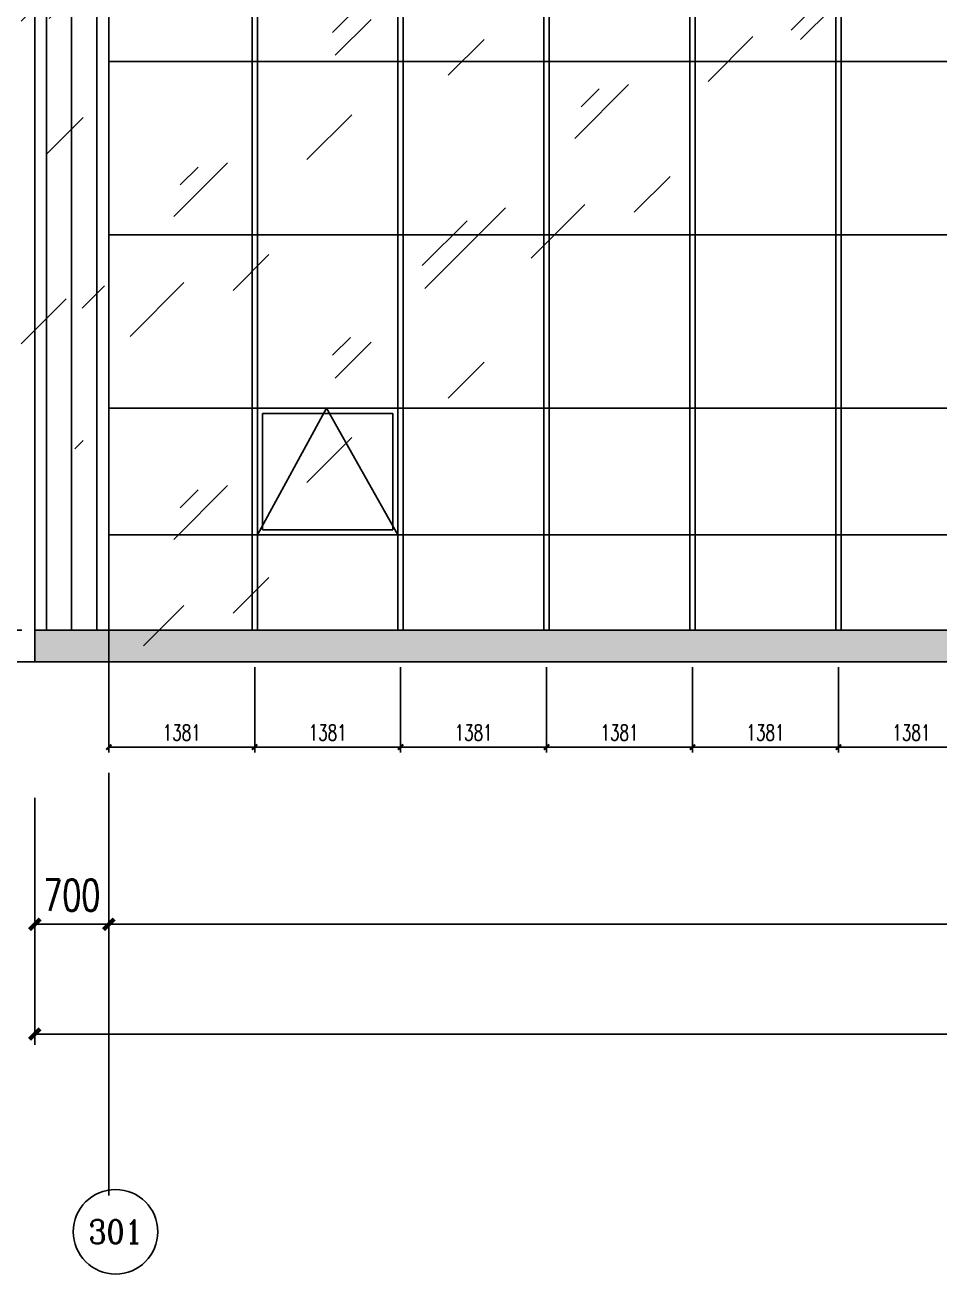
# Model space of a CAD drawing. Extents: x -4210259 to 293730, y -7499 to 868879.
# Drawn here: x -457763 to -449114, y 511143 to 522964 of the extents above; entities that cross this region are included whole.
import ezdxf
from ezdxf.enums import TextEntityAlignment as Align

# ---------------------------------------------------------------- set-up
doc = ezdxf.new("R2010")
doc.units = 0
doc.header["$LTSCALE"] = 1000
doc.header["$MEASUREMENT"] = 0
doc.linetypes.add('__DASH', pattern=[0.35, 0.25, -0.1])
doc.linetypes.add('DOTE', pattern=[2.4200000000000004, 2, -0.2, 0.02, -0.2])
doc.layers.get('Defpoints').update_dxf_attribs({"color": 210})
for name, color, linetype in [('A-AXIS-D', 1, 'Continuous'), ('A-AXIS-DOTE', 14, 'DOTE'), ('A-AXIS-DP', 126, 'Continuous'), ('A-HATCH-2', 251, 'Continuous'), ('A-LIN-V', 9, 'Continuous'), ('A-WINDOW', 140, 'Continuous'), ('AS-WALL', 40, 'Continuous'), ('PUB_TEXT', 7, 'Continuous')]:
    doc.layers.add(name, color=color, linetype=linetype)
doc.layers.add('A-WALL-HATCH', color=8, linetype='Continuous', lineweight=13)
doc.styles.add('_TCH_AXIS', font='COMPLEX', dxfattribs={"bigfont": 'GBCBIG'})
doc.styles.add('_TCH_DIM_T3', font='SIMPLEX', dxfattribs={"width": 0.7058823529411765, "bigfont": 'GBCBIG'})
doc.styles.add('A-DIM_T3', font='SIMPLEX', dxfattribs={"width": 0.7058823529411765, "bigfont": 'GBCBIG'})
doc.dimstyles.new('_TCH_ARCH&&50', dxfattribs={"dimtxt": 148.75, "dimasz": 50, "dimexe": 50, "dimexo": 50, "dimgap": 63.12500000000001, "dimtad": 1, "dimdec": 0, "dimzin": 0, "dimdsep": 46, "dimtxsty": '_TCH_DIM_T3', "dimblk": 'ARCHTICK', "dimcen": 0.09, "dimclrt": 7, "dimazin": 2, "dimtfac": 1, "dimtdec": 0, "dimtix": 1, "dimtmove": 2, "dimatfit": 3, "dimfxl": 0, "dimtolj": 1, "dimtzin": 0, "dimarcsym": 0})
doc.dimstyles.new('A-DIM&&100', dxfattribs={"dimtxt": 297.5, "dimasz": 100, "dimexe": 100, "dimexo": 100, "dimgap": 126.25, "dimtad": 1, "dimdec": 0, "dimzin": 0, "dimdsep": 46, "dimtxsty": 'A-DIM_T3', "dimblk": 'ARCHTICK', "dimcen": 0.09, "dimclrt": 7, "dimazin": 2, "dimtfac": 1, "dimtdec": 0, "dimtix": 1, "dimtmove": 2, "dimatfit": 3, "dimfxl": 0, "dimtolj": 1, "dimtzin": 0, "dimarcsym": 0})

# ---------------------------------------------------------------- blocks, each defined once
blk = doc.blocks.new('tt6')
at = {"layer": 'A-WINDOW'}
for p, q in [((-2029401.92938771, 535687.452026515), (-2029401.929387709, 517237.4520265135)), ((-2029351.92938771, 535687.452026515), (-2029351.929387709, 517237.4520265133))]:
    blk.add_line(p, q, dxfattribs=at)
blk = doc.blocks.new('rr6')
at = {"layer": 'A-WINDOW'}
blk.add_lwpolyline([(-2124386.160159233, 518137.4520265148), (-2123731.929386185, 519337.4520265143), (-2123055.390928463, 518137.4520265149)], dxfattribs=at)
for points in [[(-2124386.160159233, 519337.4520265149), (-2123055.390928463, 519337.4520265149), (-2123055.390928463, 518137.4520265149), (-2124386.160159233, 518137.4520265149)], [(-2124336.160159233, 519287.4520265149), (-2123105.390928463, 519287.4520265149), (-2123105.390928463, 518187.4520265149), (-2124336.160159233, 518187.4520265149)]]:
    blk.add_lwpolyline(points, close=True, dxfattribs=at)
blk = doc.blocks.new('_ArchTick')
at = {"color": 0, "linetype": 'ByBlock', "const_width": 0.4}
blk.add_lwpolyline([(-0.5, -0.5), (0.5, 0.5)], dxfattribs=at)
blk = doc.blocks.new('*D249')
at = {"layer": 'A-AXIS-DP', "color": 0, "lineweight": -2}
for p, q in [((-450066.15384997, 516887.4520265243), (-450066.15384997, 516079.9999999998)), ((-448685.3846192005, 516887.4520265243), (-448685.3846192005, 516079.9999999998)), ((-450066.15384997, 516129.9999999998), (-448685.3846192005, 516129.9999999998))]:
    blk.add_line(p, q, dxfattribs=at)
at = {"layer": 'Defpoints', "color": 0}
for p in [(-450066.15384997, 516937.4520265243), (-448685.3846192005, 516937.4520265243), (-448685.3846192005, 516129.9999999998)]:
    blk.add_point(p, dxfattribs=at)
at = {"layer": 'A-AXIS-DP', "color": 0, "lineweight": -2, "xscale": 50, "yscale": 50, "zscale": 50, "rotation": 180}
blk.add_blockref('_ArchTick', (-450066.15384997, 516129.9999999998), dxfattribs=at)
at = {"layer": 'A-AXIS-DP', "color": 0, "lineweight": -2, "xscale": 50, "yscale": 50, "zscale": 50}
blk.add_blockref('_ArchTick', (-448685.3846192005, 516129.9999999998), dxfattribs=at)
at = {"layer": 'A-AXIS-DP', "color": 7, "insert": (-449375.7692345852, 516267.4999999998), "char_height": 148.75, "attachment_point": 5, "style": '_TCH_DIM_T3'}
blk.add_mtext('\\A1;1381', dxfattribs=at)
blk = doc.blocks.new('*D250')
at = {"layer": 'A-AXIS-DP', "color": 0, "lineweight": -2}
for p, q in [((-451446.9230807395, 516887.4520265244), (-451446.9230807395, 516079.9999999998)), ((-450066.15384997, 516887.4520265243), (-450066.15384997, 516079.9999999998)), ((-451446.9230807395, 516129.9999999998), (-450066.15384997, 516129.9999999998))]:
    blk.add_line(p, q, dxfattribs=at)
at = {"layer": 'Defpoints', "color": 0}
for p in [(-451446.9230807395, 516937.4520265244), (-450066.15384997, 516937.4520265243), (-450066.15384997, 516129.9999999998)]:
    blk.add_point(p, dxfattribs=at)
at = {"layer": 'A-AXIS-DP', "color": 0, "lineweight": -2, "xscale": 50, "yscale": 50, "zscale": 50, "rotation": 180}
blk.add_blockref('_ArchTick', (-451446.9230807395, 516129.9999999998), dxfattribs=at)
at = {"layer": 'A-AXIS-DP', "color": 0, "lineweight": -2, "xscale": 50, "yscale": 50, "zscale": 50}
blk.add_blockref('_ArchTick', (-450066.15384997, 516129.9999999998), dxfattribs=at)
at = {"layer": 'A-AXIS-DP', "color": 7, "insert": (-450756.5384653548, 516267.4999999998), "char_height": 148.75, "attachment_point": 5, "style": '_TCH_DIM_T3'}
blk.add_mtext('\\A1;1381', dxfattribs=at)
blk = doc.blocks.new('*D251')
at = {"layer": 'A-AXIS-DP', "color": 0, "lineweight": -2}
for p, q in [((-452827.692311509, 516887.4520265245), (-452827.692311509, 516079.9999999999)), ((-451446.9230807395, 516887.4520265244), (-451446.9230807395, 516079.9999999999)), ((-452827.692311509, 516129.9999999999), (-451446.9230807395, 516129.9999999999))]:
    blk.add_line(p, q, dxfattribs=at)
at = {"layer": 'Defpoints', "color": 0}
for p in [(-452827.692311509, 516937.4520265245), (-451446.9230807395, 516937.4520265244), (-451446.9230807395, 516129.9999999999)]:
    blk.add_point(p, dxfattribs=at)
at = {"layer": 'A-AXIS-DP', "color": 0, "lineweight": -2, "xscale": 50, "yscale": 50, "zscale": 50, "rotation": 180}
blk.add_blockref('_ArchTick', (-452827.692311509, 516129.9999999999), dxfattribs=at)
at = {"layer": 'A-AXIS-DP', "color": 0, "lineweight": -2, "xscale": 50, "yscale": 50, "zscale": 50}
blk.add_blockref('_ArchTick', (-451446.9230807395, 516129.9999999999), dxfattribs=at)
at = {"layer": 'A-AXIS-DP', "color": 7, "insert": (-452137.3076961242, 516267.4999999999), "char_height": 148.75, "attachment_point": 5, "style": '_TCH_DIM_T3'}
blk.add_mtext('\\A1;1381', dxfattribs=at)
blk = doc.blocks.new('*D252')
at = {"layer": 'A-AXIS-DP', "color": 0, "lineweight": -2}
for p, q in [((-454208.4615422784, 516887.4520265245), (-454208.4615422784, 516079.9999999999)), ((-452827.692311509, 516887.4520265245), (-452827.692311509, 516079.9999999999)), ((-454208.4615422784, 516129.9999999999), (-452827.692311509, 516129.9999999999))]:
    blk.add_line(p, q, dxfattribs=at)
at = {"layer": 'Defpoints', "color": 0}
for p in [(-454208.4615422784, 516937.4520265245), (-452827.692311509, 516937.4520265245), (-452827.692311509, 516129.9999999999)]:
    blk.add_point(p, dxfattribs=at)
at = {"layer": 'A-AXIS-DP', "color": 0, "lineweight": -2, "xscale": 50, "yscale": 50, "zscale": 50, "rotation": 180}
blk.add_blockref('_ArchTick', (-454208.4615422784, 516129.9999999999), dxfattribs=at)
at = {"layer": 'A-AXIS-DP', "color": 0, "lineweight": -2, "xscale": 50, "yscale": 50, "zscale": 50}
blk.add_blockref('_ArchTick', (-452827.692311509, 516129.9999999999), dxfattribs=at)
at = {"layer": 'A-AXIS-DP', "color": 7, "insert": (-453518.0769268937, 516267.4999999999), "char_height": 148.75, "attachment_point": 5, "style": '_TCH_DIM_T3'}
blk.add_mtext('\\A1;1381', dxfattribs=at)
blk = doc.blocks.new('*D253')
at = {"layer": 'A-AXIS-DP', "color": 0, "lineweight": -2}
for p, q in [((-455589.230773048, 516887.4520265246), (-455589.230773048, 516080)), ((-454208.4615422784, 516887.4520265245), (-454208.4615422784, 516080)), ((-455589.230773048, 516130), (-454208.4615422784, 516130))]:
    blk.add_line(p, q, dxfattribs=at)
at = {"layer": 'Defpoints', "color": 0}
for p in [(-455589.230773048, 516937.4520265246), (-454208.4615422784, 516937.4520265245), (-454208.4615422784, 516130)]:
    blk.add_point(p, dxfattribs=at)
at = {"layer": 'A-AXIS-DP', "color": 0, "lineweight": -2, "xscale": 50, "yscale": 50, "zscale": 50, "rotation": 180}
blk.add_blockref('_ArchTick', (-455589.230773048, 516130), dxfattribs=at)
at = {"layer": 'A-AXIS-DP', "color": 0, "lineweight": -2, "xscale": 50, "yscale": 50, "zscale": 50}
blk.add_blockref('_ArchTick', (-454208.4615422784, 516130), dxfattribs=at)
at = {"layer": 'A-AXIS-DP', "color": 7, "insert": (-454898.8461576632, 516267.5), "char_height": 148.75, "attachment_point": 5, "style": '_TCH_DIM_T3'}
blk.add_mtext('\\A1;1381', dxfattribs=at)
blk = doc.blocks.new('*D254')
at = {"layer": 'A-AXIS-DP', "color": 0, "lineweight": -2}
for p, q in [((-456970.0000038175, 516887.4520265246), (-456970.0000038175, 516080)), ((-455589.230773048, 516887.4520265246), (-455589.230773048, 516080)), ((-456970.0000038175, 516130), (-455589.230773048, 516130))]:
    blk.add_line(p, q, dxfattribs=at)
at = {"layer": 'Defpoints', "color": 0}
for p in [(-456970.0000038175, 516937.4520265246), (-455589.230773048, 516937.4520265246), (-455589.230773048, 516130)]:
    blk.add_point(p, dxfattribs=at)
at = {"layer": 'A-AXIS-DP', "color": 0, "lineweight": -2, "xscale": 50, "yscale": 50, "zscale": 50, "rotation": 180}
blk.add_blockref('_ArchTick', (-456970.0000038175, 516130), dxfattribs=at)
at = {"layer": 'A-AXIS-DP', "color": 0, "lineweight": -2, "xscale": 50, "yscale": 50, "zscale": 50}
blk.add_blockref('_ArchTick', (-455589.230773048, 516130), dxfattribs=at)
at = {"layer": 'A-AXIS-DP', "color": 7, "insert": (-456279.6153884328, 516267.5), "char_height": 148.75, "attachment_point": 5, "style": '_TCH_DIM_T3'}
blk.add_mtext('\\A1;1381', dxfattribs=at)
blk = doc.blocks.new('*D759')
at = {"layer": 'A-AXIS-D', "color": 0, "lineweight": -2}
for p, q in [((-457670.0000009794, 514609.9999999998), (-457670.0000009794, 513313.376494436)), ((-384470.05200671, 514609.9999999989), (-384470.05200671, 513313.376494436)), ((-457670.0000009794, 513413.376494436), (-384470.05200671, 513413.376494436))]:
    blk.add_line(p, q, dxfattribs=at)
at = {"layer": 'Defpoints', "color": 0}
for p in [(-457670.0000009794, 514709.9999999998), (-384470.05200671, 514709.9999999989), (-384470.05200671, 513413.376494436)]:
    blk.add_point(p, dxfattribs=at)
at = {"layer": 'A-AXIS-D', "color": 0, "lineweight": -2, "xscale": 100, "yscale": 100, "zscale": 100, "rotation": 180}
blk.add_blockref('_ArchTick', (-457670.0000009794, 513413.376494436), dxfattribs=at)
at = {"layer": 'A-AXIS-D', "color": 0, "lineweight": -2, "xscale": 100, "yscale": 100, "zscale": 100}
blk.add_blockref('_ArchTick', (-384470.05200671, 513413.376494436), dxfattribs=at)
at = {"layer": 'A-AXIS-D', "color": 7, "insert": (-421070.0260038447, 513688.376494436), "char_height": 297.5, "attachment_point": 5, "style": 'A-DIM_T3'}
blk.add_mtext('\\A1;73200', dxfattribs=at)
blk = doc.blocks.new('*D1142')
at = {"layer": 'A-AXIS-D', "color": 0, "lineweight": -2}
for p, q in [((-456970.0000038173, 515650), (-456970.0000038173, 514353.3764944372)), ((-439020.0000038173, 515649.9999999998), (-439020.0000038173, 514353.3764944372)), ((-456970.0000038173, 514453.3764944372), (-439020.0000038173, 514453.3764944372))]:
    blk.add_line(p, q, dxfattribs=at)
at = {"layer": 'Defpoints', "color": 0}
for p in [(-456970.0000038173, 515750), (-439020.0000038173, 515749.9999999998), (-439020.0000038173, 514453.3764944372)]:
    blk.add_point(p, dxfattribs=at)
at = {"layer": 'A-AXIS-D', "color": 0, "lineweight": -2, "xscale": 100, "yscale": 100, "zscale": 100, "rotation": 180}
blk.add_blockref('_ArchTick', (-456970.0000038173, 514453.3764944372), dxfattribs=at)
at = {"layer": 'A-AXIS-D', "color": 0, "lineweight": -2, "xscale": 100, "yscale": 100, "zscale": 100}
blk.add_blockref('_ArchTick', (-439020.0000038173, 514453.3764944372), dxfattribs=at)
at = {"layer": 'A-AXIS-D', "color": 7, "insert": (-447995.0000038173, 514728.3764944372), "char_height": 297.5, "attachment_point": 5, "style": 'A-DIM_T3'}
blk.add_mtext('\\A1;17950', dxfattribs=at)
blk = doc.blocks.new('*D1143')
at = {"layer": 'A-AXIS-D', "color": 0, "lineweight": -2}
for p, q in [((-457670.0000009794, 515650), (-457670.0000009794, 514353.3764944373)), ((-456970.0000038173, 515650), (-456970.0000038173, 514353.3764944373)), ((-457670.0000009794, 514453.3764944373), (-456970.0000038173, 514453.3764944373))]:
    blk.add_line(p, q, dxfattribs=at)
at = {"layer": 'Defpoints', "color": 0}
for p in [(-457670.0000009794, 515750), (-456970.0000038173, 515750), (-456970.0000038173, 514453.3764944373)]:
    blk.add_point(p, dxfattribs=at)
at = {"layer": 'A-AXIS-D', "color": 0, "lineweight": -2, "xscale": 100, "yscale": 100, "zscale": 100, "rotation": 180}
blk.add_blockref('_ArchTick', (-457670.0000009794, 514453.3764944373), dxfattribs=at)
at = {"layer": 'A-AXIS-D', "color": 0, "lineweight": -2, "xscale": 100, "yscale": 100, "zscale": 100}
blk.add_blockref('_ArchTick', (-456970.0000038173, 514453.3764944373), dxfattribs=at)
at = {"layer": 'A-AXIS-D', "color": 7, "insert": (-457320.0000023983, 514728.3764944373), "char_height": 297.5, "attachment_point": 5, "style": 'A-DIM_T3'}
blk.add_mtext('\\A1;700', dxfattribs=at)

msp = doc.modelspace()

# ---------------------------------------------------------------- hatches: boundary and pattern name
at = {"layer": 'A-HATCH-2'}
h = msp.add_hatch(dxfattribs=at)
h.set_pattern_fill('ANSI31', color=256, scale=150, angle=45)
h.set_pattern_definition([(90, (-72749.94799422269, 0), (-238.125, 0), [])])
h.paths.add_polyline_path([(-457670.0000008841, 517237.4520265154), (-456970.0000038174, 517237.4520265154), (-456970.0000038173, 535687.4520265153), (-457670.0000008841, 535687.4520265154)])
h = msp.add_hatch(dxfattribs=at)
h.set_pattern_fill('ANSI38', color=256, scale=150)
h.set_pattern_definition([(45, (0, 0), (-168.3798022700466, 168.3798022700466), []), (135, (0, 0), (-505.1394068101398, 168.3798022700467), [595.3125, -357.1875])])
h.paths.add_polyline_path([(-444543.0769268916, 516937.4520265246), (-457670.0000009793, 516937.4520265246), (-457670.0000009793, 517237.4520265154), (-444543.0769268916, 517237.4520265155)])
h.paths.add_polyline_path([(-411404.384619203, 517237.4520265154), (-440399.7692345867, 517237.4520265154), (-440399.7692345867, 516937.4520265246), (-411404.384619203, 516937.4520265246)])
h.paths.add_polyline_path([(-404500.7692345867, 517237.4520265154), (-384470.0520067099, 517237.4520265154), (-384470.0520067099, 516937.4520265246), (-404500.7692345867, 516937.4520265246)])
at = {"layer": 'A-WALL-HATCH'}
h = msp.add_hatch(dxfattribs=at)
h.set_pattern_fill('玻璃2', color=256, scale=200, angle=180)
h.set_pattern_definition([(45, (-40599589470.05201, -3384863422.547974), (0, 3054.701294725886), [1200, -720, 1200, -720, 480, -1046.56314]), (45, (-40599589530.05201, -3384863362.547974), (0, 3054.701294725886), [960, -1200, 720, -720, 840, -926.56314]), (45, (-40599589530.05201, -3384863182.547974), (0, 3054.701294725886), [720, -1440, 480, -720, 1080, -926.56314]), (45, (-40599589350.05201, -3384863362.547974), (0, 3054.701294725886), [720, -1440, 600, -2606.563]), (45, (-40599589170.05201, -3384863182.547974), (0, 3054.701294725886), [360, -1800, 240, -2966.563]), (45, (-40599589470.05201, -3384862882.547974), (0, 3054.701294725886), [240, -1800, 240, -960, 600, -1526.56314]), (45, (-40599588390.05201, -3384863062.547974), (0, 3054.701294725886), [1200, -1800, 1440, -950.5631400000001]), (45, (-40599588390.05201, -3384863242.547974), (0, 3054.701294725886), [1680, -1200, 1800, -710.56314]), (45, (-40599588090.05201, -3384863002.547974), (0, -3394.112549695429), [1200, -1680, 960, -1526.56314]), (45, (-40599588270.05201, -3384862642.547974), (0, 3054.701294725886), [600, -2400, 720, -1646.56314]), (45, (-40599587910.05201, -3384862822.547974), (0, 3054.701294725886), [480, -2400, 480, -2006.563])])
h.paths.add_polyline_path([(-444593.0769268921, 517237.4520265079), (-456970.0000038173, 517237.4520265071), (-456970.0000038173, 535687.452026515), (-444593.0769268921, 535687.4520265158)])

# ---------------------------------------------------------------- linework, layer by layer
at = {"layer": 'A-AXIS-D'}
msp.add_circle((-456905.7086411505, 511543.457025721), 400, dxfattribs=at)
at = {"layer": 'A-AXIS-DOTE', "ltscale": 2}
msp.add_line((-456970.0000038173, 511887.4520265246), (-456970.0000038173, 538485.0684404817), dxfattribs=at)
at = {"layer": 'A-AXIS-DOTE', "linetype": '__DASH', "ltscale": 2}
msp.add_line((-465993.9275525597, 517237.4520265154), (-377296.0724550742, 517237.4520265153), dxfattribs=at)
at = {"layer": 'A-HATCH-2'}
for p, q in [((-456970.0000038175, 522617.4520264498), (-444543.0769268919, 522617.4520264498)), ((-456970.0000038175, 520977.4520264498), (-444543.0769268919, 520977.4520264498)), ((-456970.0000038175, 519337.4520264498), (-444543.0769268919, 519337.4520264498)), ((-456970.0000038175, 518137.4520264497), (-444543.0769268919, 518137.4520264498))]:
    msp.add_line(p, q, dxfattribs=at)
at = {"layer": 'A-LIN-V'}
for p, q in [((-457670.0000009793, 516937.4520265246), (-457670.0000009786, 535737.4520265155)), ((-456970.0000038173, 535687.4520265153), (-456970.0000038173, 517237.4520265155)), ((-457670.0000009793, 517237.4520265155), (-444293.0769268919, 517237.4520265153))]:
    msp.add_line(p, q, dxfattribs=at)
at = {"layer": 'A-WALL-HATCH'}
msp.add_line((-456970.0000038173, 517237.4520265155), (-444543.0769268919, 517237.4520265154), dxfattribs=at)
at = {"layer": 'AS-WALL'}
msp.add_line((-465993.9275525597, 516937.4520265246), (-377296.0724550742, 516937.4520265246), dxfattribs=at)

# ---------------------------------------------------------------- block references
at = {"layer": 'A-LIN-V'}
for p in [(1573787.698614662, -1.164153218269348e-10), (1575168.467845431, -3.492459654808044e-10), (1576549.237076201, -5.238689482212067e-10), (1577930.00630697, -7.566995918750763e-10), (1579310.77553774, -9.313225746154785e-10)]:
    msp.add_blockref('tt6', p, dxfattribs=at)
at = {"layer": 'A-WALL-HATCH'}
msp.add_blockref('rr6', (1668821.929386185, -6.513437256217003e-08), dxfattribs=at)

# ---------------------------------------------------------------- texts
at = {"layer": 'PUB_TEXT', "style": '_TCH_AXIS'}
msp.add_text('301', height=224.4585470510363, dxfattribs=at).set_placement((-457162.2326949231, 511431.2277521954), (-456649.1845873779, 511431.2277521954), align=Align.FIT)

# ---------------------------------------------------------------- dimensions: what is measured, and where the dimension line sits
at = {"layer": 'A-AXIS-D'}
for base, p1, p2, angle, picture, middle in [((-456970.0000038173, 514453.3764944373), (-457670.0000009794, 515750), (-456970.0000038173, 515750), 0, '*D1143', (-457320.0000023983, 514728.3764944373)), ((-439020.0000038173, 514453.3764944372), (-456970.0000038173, 515750), (-439020.0000038173, 515749.9999999998), 359.99999999999943, '*D1142', (-447995.0000038173, 514728.3764944372)), ((-384470.05200671, 513413.376494436), (-457670.0000009794, 514709.9999999998), (-384470.05200671, 514709.9999999989), 359.99999999999926, '*D759', (-421070.0260038447, 513688.376494436))]:
    dim = msp.add_linear_dim(base=base, p1=p1, p2=p2, angle=angle, dimstyle='A-DIM&&100', override={"dimgap": 0}, dxfattribs=at)
    dim.commit()
    dim.dimension.update_dxf_attribs({"geometry": picture, "text_midpoint": middle, "dimtype": 129})
at = {"layer": 'A-AXIS-DP'}
for p1, p2, distance, picture, middle in [((-456970.0000038175, 516937.4520265246), (-455589.230773048, 516937.4520265246), -807.4520265245811, '*D254', (-456279.6153884328, 516267.5)), ((-455589.230773048, 516937.4520265246), (-454208.4615422784, 516937.4520265245), -807.4520265245228, '*D253', (-454898.8461576632, 516267.5)), ((-454208.4615422784, 516937.4520265245), (-452827.692311509, 516937.4520265245), -807.4520265246392, '*D252', (-453518.0769268937, 516267.4999999999)), ((-452827.692311509, 516937.4520265245), (-451446.9230807395, 516937.4520265244), -807.4520265245229, '*D251', (-452137.3076961242, 516267.4999999999)), ((-451446.9230807395, 516937.4520265244), (-450066.15384997, 516937.4520265243), -807.4520265244647, '*D250', (-450756.5384653548, 516267.4999999998)), ((-450066.15384997, 516937.4520265243), (-448685.3846192005, 516937.4520265243), -807.4520265244646, '*D249', (-449375.7692345852, 516267.4999999998))]:
    dim = msp.add_aligned_dim(p1=p1, p2=p2, distance=distance, dimstyle='_TCH_ARCH&&50', dxfattribs=at)
    dim.commit()
    dim.dimension.update_dxf_attribs({"geometry": picture, "text_midpoint": middle})

doc.saveas('drawing.dxf')
